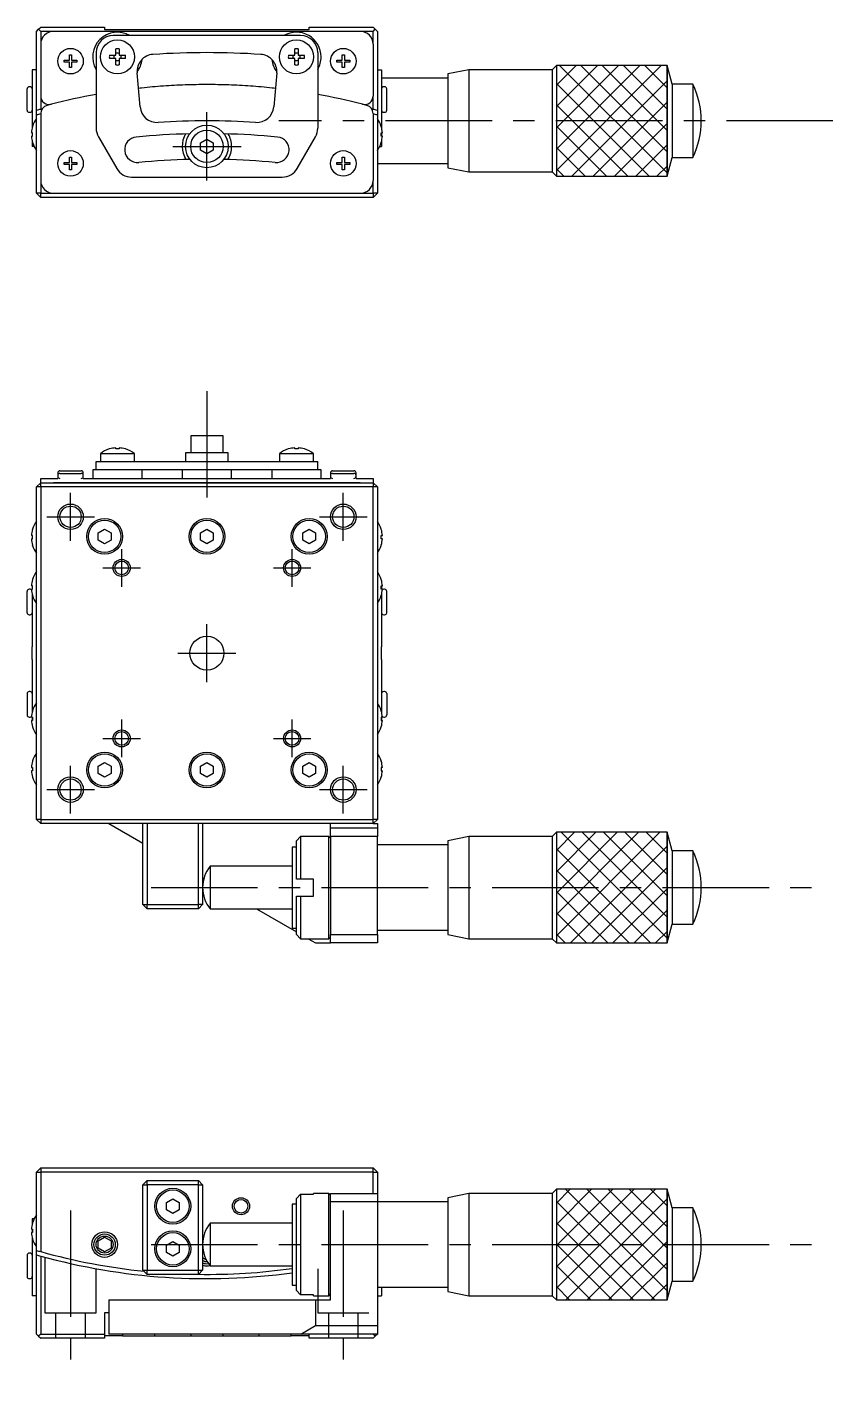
# Model space of a CAD drawing. Extents: x 28 to 395, y -23 to 175.
# Drawn here: x 149.1 to 243.7, y 15.8 to 174.6 of the extents above; entities that cross this region are included whole.
import ezdxf

# ---------------------------------------------------------------- set-up
doc = ezdxf.new("R2010")
doc.units = 0
doc.header["$LTSCALE"] = 10
doc.linetypes.add('CENTER', pattern=[2, 1.25, -0.25, 0.25, -0.25])
doc.linetypes.add('DASHED', pattern=[3.5, 2, -1.5])
doc.layers.get('0').update_dxf_attribs({"linetype": 'CONTINUOUS'})
doc.layers.add('CENTER', color=1, linetype='CENTER')

msp = doc.modelspace()

# ---------------------------------------------------------------- linework, layer by layer
at = {"color": 7, "linetype": 'CONTINUOUS'}
for p, q in [((150.227241, 174.106626), (150.477241, 174.356626)), ((150.227241, 164.813463), (150.227241, 174.106626)), ((150.477241, 174.356626), (150.727241, 174.606626)), ((150.477241, 174.356626), (150.727241, 174.106626)), ((150.727241, 174.606626), (158.227241, 174.606626)), ((150.727241, 174.106626), (150.727241, 172.606626)), ((152.227241, 174.106626), (150.727241, 174.106626)), ((188.227241, 174.106626), (152.227241, 174.106626)), ((158.227241, 174.606626), (158.227241, 174.306626)), ((158.227241, 174.306626), (182.227241, 174.306626)), ((181.227241, 173.606626), (159.227241, 173.606626)), ((182.227241, 174.306626), (182.227241, 174.606626)), ((182.227241, 174.606626), (189.727241, 174.606626)), ((189.727241, 174.106626), (188.227241, 174.106626)), ((189.727241, 174.606626), (189.977241, 174.356626)), ((189.727241, 174.106626), (189.977241, 174.356626)), ((189.727241, 172.606626), (189.727241, 174.106626)), ((189.977241, 174.356626), (190.227241, 174.106626)), ((190.227241, 174.106626), (190.227241, 164.813463)), ((150.727241, 172.606626), (150.727241, 166.514988)), ((157.227241, 171.606626), (157.227241, 162.736626)), ((159.527241, 171.306626), (159.527241, 172.035335)), ((159.927241, 172.035335), (159.927241, 171.306626)), ((180.527241, 171.306626), (180.527241, 172.035335)), ((180.927241, 172.035335), (180.927241, 171.306626)), ((183.227241, 171.606626), (183.227241, 162.736626)), ((189.727241, 172.606626), (189.727241, 166.514988)), ((153.477241, 170.731626), (154.102241, 170.731626)), ((153.477241, 170.481626), (153.477241, 170.731626)), ((154.102241, 170.481626), (153.477241, 170.481626)), ((154.102241, 171.356626), (154.352241, 171.356626)), ((154.102241, 170.731626), (154.102241, 171.356626)), ((154.102241, 169.856626), (154.102241, 170.481626)), ((154.352241, 171.356626), (154.352241, 170.731626)), ((154.352241, 170.731626), (154.977241, 170.731626)), ((154.352241, 170.481626), (154.352241, 169.856626)), ((154.977241, 170.481626), (154.352241, 170.481626)), ((154.977241, 170.731626), (154.977241, 170.481626)), ((158.798532, 171.306626), (159.527241, 171.306626)), ((159.527241, 170.906626), (158.798532, 170.906626)), ((159.527241, 170.177917), (159.527241, 170.906626)), ((159.927241, 171.306626), (160.65595, 171.306626)), ((159.927241, 170.906626), (159.927241, 170.177917)), ((160.65595, 170.906626), (159.927241, 170.906626)), ((179.798532, 171.306626), (180.527241, 171.306626)), ((180.527241, 170.906626), (179.798532, 170.906626)), ((180.527241, 170.177917), (180.527241, 170.906626)), ((180.927241, 171.306626), (181.65595, 171.306626)), ((180.927241, 170.906626), (180.927241, 170.177917)), ((181.65595, 170.906626), (180.927241, 170.906626)), ((185.477241, 170.731626), (186.102241, 170.731626)), ((185.477241, 170.481626), (185.477241, 170.731626)), ((186.102241, 170.481626), (185.477241, 170.481626)), ((186.102241, 171.356626), (186.352241, 171.356626)), ((186.102241, 170.731626), (186.102241, 171.356626)), ((186.102241, 169.856626), (186.102241, 170.481626)), ((186.352241, 171.356626), (186.352241, 170.731626)), ((186.352241, 170.731626), (186.977241, 170.731626)), ((186.352241, 170.481626), (186.352241, 169.856626)), ((186.977241, 170.481626), (186.352241, 170.481626)), ((186.977241, 170.731626), (186.977241, 170.481626)), ((211.227247, 170.106625), (210.727245, 169.606622)), ((211.227247, 170.106625), (211.227247, 157.106627)), ((224.227248, 170.106625), (211.227247, 170.106625)), ((224.227248, 170.106625), (211.227247, 170.106625)), ((211.227247, 170.106625), (211.227247, 157.106627)), ((224.227248, 170.106625), (224.227248, 157.106627)), ((224.816736, 167.906626), (224.227248, 170.106625)), ((224.227248, 157.106627), (224.227248, 170.106625)), ((150.227241, 169.606626), (149.727241, 169.606626)), ((149.727241, 169.606626), (149.727241, 167.849267)), ((154.352241, 169.856626), (154.102241, 169.856626)), ((162.385161, 165.242009), (162.036456, 169.22773)), ((178.418026, 169.22773), (178.069321, 165.242009)), ((186.352241, 169.856626), (186.102241, 169.856626)), ((190.227241, 169.606626), (190.727241, 169.606626)), ((190.727241, 169.606626), (190.727241, 167.849267)), ((198.477241, 168.606626), (190.727241, 168.606626)), ((200.97724, 169.606622), (198.477241, 169.106623)), ((198.477241, 169.106623), (198.477241, 158.106629)), ((200.97724, 169.606622), (200.97724, 157.60663)), ((210.727245, 169.606622), (200.97724, 169.606622)), ((210.727245, 169.606622), (210.727245, 157.60663)), ((149.127241, 164.856626), (149.127241, 167.356626)), ((149.477241, 167.606626), (149.377241, 167.606626)), ((149.727241, 167.849267), (149.727241, 167.52084)), ((149.727241, 167.52084), (149.727241, 164.574537)), ((190.727241, 167.849267), (190.727241, 167.52084)), ((190.727241, 167.52084), (190.727241, 164.574537)), ((191.077241, 167.606626), (190.977241, 167.606626)), ((191.327241, 164.856626), (191.327241, 167.356626)), ((224.816736, 167.906626), (224.816736, 159.306626)), ((227.227247, 167.906626), (224.816736, 167.906626)), ((227.227247, 167.906626), (227.227247, 159.306626)), ((150.727241, 166.514988), (150.727241, 164.953979)), ((189.727241, 164.953979), (189.727241, 166.514988)), ((149.377241, 164.606626), (149.477241, 164.606626)), ((149.727241, 164.574537), (149.727241, 162.774741)), ((150.227241, 164.293425), (150.227241, 164.813463)), ((150.227241, 155.106626), (150.227241, 164.293425)), ((150.727241, 164.447964), (150.727241, 156.606626)), ((189.727241, 164.447964), (189.727241, 156.606626)), ((190.227241, 164.813463), (190.227241, 164.293425)), ((190.227241, 164.293425), (190.227241, 155.106626)), ((190.727241, 164.574537), (190.727241, 162.774741)), ((190.977241, 164.606626), (191.077241, 164.606626)), ((149.771509, 162.206626), (149.639765, 162.206626)), ((149.727241, 162.206626), (149.727241, 161.806626)), ((149.771509, 162.935335), (149.771509, 162.956626)), ((149.771509, 161.806626), (149.771509, 162.206626)), ((190.682973, 162.935335), (190.682973, 162.956626)), ((190.682973, 162.206626), (190.814716, 162.206626)), ((190.682973, 161.806626), (190.682973, 162.206626)), ((190.727241, 162.206626), (190.727241, 161.806626)), ((149.639765, 161.806626), (149.771509, 161.806626)), ((149.727241, 161.238512), (149.727241, 160.606626)), ((149.949742, 160.606626), (149.727241, 160.606626)), ((149.771509, 161.056626), (149.771509, 161.077917)), ((157.49519, 161.736626), (159.648707, 158.006626)), ((169.477241, 161.039639), (170.227241, 161.472652)), ((169.477241, 160.173613), (169.477241, 161.039639)), ((170.227241, 161.472652), (170.977241, 161.039639)), ((170.977241, 161.039639), (170.977241, 160.173613)), ((180.805775, 158.006626), (182.959292, 161.736626)), ((190.50474, 160.606626), (190.727241, 160.606626)), ((190.814716, 161.806626), (190.682973, 161.806626)), ((190.682973, 161.056626), (190.682973, 161.077917)), ((190.727241, 161.238512), (190.727241, 160.606626)), ((154.102241, 159.356626), (154.352241, 159.356626)), ((154.102241, 158.731626), (154.102241, 159.356626)), ((154.352241, 159.356626), (154.352241, 158.731626)), ((170.227241, 159.740601), (169.477241, 160.173613)), ((170.977241, 160.173613), (170.227241, 159.740601)), ((186.102241, 159.356626), (186.352241, 159.356626)), ((186.102241, 158.731626), (186.102241, 159.356626)), ((186.352241, 159.356626), (186.352241, 158.731626)), ((224.227248, 157.106627), (224.816736, 159.306626)), ((224.816736, 159.306626), (227.227247, 159.306626)), ((153.477241, 158.731626), (154.102241, 158.731626)), ((153.477241, 158.481626), (153.477241, 158.731626)), ((154.102241, 158.481626), (153.477241, 158.481626)), ((154.102241, 157.856626), (154.102241, 158.481626)), ((154.352241, 157.856626), (154.102241, 157.856626)), ((154.352241, 158.731626), (154.977241, 158.731626)), ((154.352241, 158.481626), (154.352241, 157.856626)), ((154.977241, 158.481626), (154.352241, 158.481626)), ((154.977241, 158.731626), (154.977241, 158.481626)), ((185.477241, 158.731626), (186.102241, 158.731626)), ((185.477241, 158.481626), (185.477241, 158.731626)), ((186.102241, 158.481626), (185.477241, 158.481626)), ((186.102241, 157.856626), (186.102241, 158.481626)), ((186.352241, 157.856626), (186.102241, 157.856626)), ((186.352241, 158.731626), (186.977241, 158.731626)), ((186.352241, 158.481626), (186.352241, 157.856626)), ((186.977241, 158.481626), (186.352241, 158.481626)), ((186.977241, 158.731626), (186.977241, 158.481626)), ((190.227241, 158.606626), (198.477241, 158.606626)), ((198.477241, 158.106629), (200.97724, 157.60663)), ((200.97724, 157.60663), (210.727245, 157.60663)), ((210.727245, 157.60663), (211.227247, 157.106627)), ((150.727241, 156.606626), (150.727241, 155.106626)), ((161.380757, 157.006626), (179.073724, 157.006626)), ((189.727241, 155.106626), (189.727241, 156.606626)), ((211.227247, 157.106627), (224.227248, 157.106627)), ((211.227247, 157.106627), (224.227248, 157.106627)), ((150.727241, 155.106626), (150.227241, 155.106626)), ((150.727241, 154.606626), (150.227241, 155.106626)), ((150.727241, 155.106626), (152.227241, 155.106626)), ((150.727241, 154.606626), (150.727241, 155.106626)), ((189.727241, 154.606626), (150.727241, 154.606626)), ((152.227241, 155.106626), (188.227241, 155.106626)), ((188.227241, 155.106626), (189.727241, 155.106626)), ((189.727241, 155.106626), (189.727241, 154.606626)), ((190.227241, 155.106626), (189.727241, 154.606626)), ((190.227241, 155.106626), (189.727241, 155.106626)), ((172.127241, 126.649866), (168.327241, 126.649866)), ((168.327241, 126.649866), (168.327241, 124.649866)), ((172.127241, 124.649866), (172.127241, 126.649866)), ((161.727241, 124.547865), (157.727241, 124.547865)), ((157.727241, 124.547865), (157.727241, 123.649866)), ((158.798532, 125.105598), (158.777241, 125.105598)), ((159.527241, 125.105598), (159.527241, 125.237341)), ((159.927241, 125.105598), (159.527241, 125.105598)), ((159.927241, 125.237341), (159.927241, 125.105598)), ((160.677241, 125.105598), (160.65595, 125.105598)), ((161.727241, 123.649866), (161.727241, 124.547865)), ((172.727241, 124.649866), (167.727241, 124.649866)), ((167.727241, 124.649866), (167.727241, 123.649866)), ((172.727241, 123.649866), (172.727241, 124.649866)), ((182.727241, 124.547865), (178.727241, 124.547865)), ((178.727241, 124.547865), (178.727241, 123.649866)), ((179.798532, 125.105598), (179.777241, 125.105598)), ((180.527241, 125.105598), (180.527241, 125.237341)), ((180.927241, 125.105598), (180.527241, 125.105598)), ((180.927241, 125.237341), (180.927241, 125.105598)), ((181.677241, 125.105598), (181.65595, 125.105598)), ((182.727241, 123.649866), (182.727241, 124.547865)), ((152.977241, 122.549866), (154.227241, 122.549866)), ((154.227241, 122.549866), (155.477241, 122.549866)), ((157.227241, 122.649866), (156.827241, 122.649866)), ((156.827241, 122.649866), (156.827241, 121.649866)), ((157.227241, 122.649866), (157.227241, 123.649866)), ((157.227241, 123.649866), (157.49519, 123.649866)), ((157.49519, 122.649866), (157.227241, 122.649866)), ((157.49519, 123.649866), (159.648707, 123.649866)), ((159.648707, 122.649866), (157.49519, 122.649866)), ((159.648707, 123.649866), (161.380757, 123.649866)), ((161.380757, 122.649866), (159.648707, 122.649866)), ((161.380757, 123.649866), (179.073724, 123.649866)), ((179.073724, 122.649866), (161.380757, 122.649866)), ((162.627241, 121.649866), (162.627241, 122.649866)), ((167.327241, 122.649866), (167.327241, 121.649866)), ((173.127241, 121.649866), (173.127241, 122.649866)), ((177.827241, 122.649866), (177.827241, 121.649866)), ((179.073724, 123.649866), (180.805775, 123.649866)), ((180.805775, 122.649866), (179.073724, 122.649866)), ((180.805775, 123.649866), (182.959292, 123.649866)), ((182.959292, 122.649866), (180.805775, 122.649866)), ((182.959292, 123.649866), (183.227241, 123.649866)), ((183.227241, 122.649866), (182.959292, 122.649866)), ((183.227241, 122.649866), (183.227241, 123.649866)), ((183.627241, 122.649866), (183.227241, 122.649866)), ((183.627241, 121.649866), (183.627241, 122.649866)), ((184.977241, 122.549866), (186.227241, 122.549866)), ((186.227241, 122.549866), (187.477241, 122.549866)), ((150.727241, 121.149866), (150.227241, 120.649866)), ((150.727241, 121.149866), (150.727241, 121.649866)), ((150.727241, 121.649866), (152.227241, 121.649866)), ((150.727241, 120.649866), (150.727241, 121.149866)), ((150.727241, 121.149866), (152.227241, 121.149866)), ((152.227241, 121.649866), (152.727241, 121.649866)), ((188.227241, 121.149866), (152.227241, 121.149866)), ((152.227241, 121.149866), (188.227241, 121.149866)), ((152.727241, 122.299866), (152.727241, 122.199866)), ((152.727241, 121.999866), (152.727241, 121.899866)), ((152.727241, 121.799866), (152.727241, 121.649866)), ((152.977241, 122.249866), (154.227241, 122.249866)), ((154.227241, 122.249866), (155.477241, 122.249866)), ((155.727241, 121.799866), (155.70637, 121.799866)), ((155.727241, 121.799866), (155.70637, 121.799866)), ((155.727241, 122.199866), (155.727241, 122.299866)), ((155.727241, 121.899866), (155.727241, 121.999866)), ((155.727241, 121.649866), (155.727241, 121.799866)), ((155.727241, 121.649866), (184.727241, 121.649866)), ((184.727241, 122.299866), (184.727241, 122.199866)), ((184.727241, 121.999866), (184.727241, 121.899866)), ((184.727241, 121.799866), (184.727241, 121.649866)), ((184.977241, 122.249866), (186.227241, 122.249866)), ((186.227241, 122.249866), (187.477241, 122.249866)), ((187.727241, 121.799866), (187.70637, 121.799866)), ((187.727241, 121.799866), (187.70637, 121.799866)), ((187.727241, 122.199866), (187.727241, 122.299866)), ((187.727241, 121.899866), (187.727241, 121.999866)), ((187.727241, 121.649866), (187.727241, 121.799866)), ((187.727241, 121.649866), (188.227241, 121.649866)), ((188.227241, 121.649866), (189.727241, 121.649866)), ((188.227241, 121.149866), (189.727241, 121.149866)), ((189.727241, 121.649866), (189.727241, 121.149866)), ((189.727241, 121.149866), (189.727241, 120.649866)), ((190.227241, 120.649866), (189.727241, 121.149866)), ((150.727241, 120.649866), (150.227241, 120.649866)), ((150.227241, 81.649866), (150.227241, 120.649866)), ((189.727241, 120.649866), (150.727241, 120.649866)), ((150.727241, 120.649866), (150.727241, 81.649866)), ((189.727241, 81.649866), (189.727241, 120.649866)), ((190.227241, 120.649866), (189.727241, 120.649866)), ((190.227241, 120.649866), (190.227241, 81.649866)), ((149.771509, 114.949866), (149.639765, 114.949866)), ((149.639765, 114.549866), (149.771509, 114.549866)), ((149.771509, 115.678574), (149.771509, 115.699866)), ((149.771509, 114.549866), (149.771509, 114.949866)), ((157.477241, 115.282878), (158.227241, 115.715891)), ((157.477241, 114.416853), (157.477241, 115.282878)), ((158.227241, 113.98384), (157.477241, 114.416853)), ((158.227241, 115.715891), (158.977241, 115.282878)), ((158.977241, 114.416853), (158.227241, 113.98384)), ((158.977241, 115.282878), (158.977241, 114.416853)), ((169.477241, 115.282878), (170.227241, 115.715891)), ((169.477241, 114.416853), (169.477241, 115.282878)), ((170.227241, 113.98384), (169.477241, 114.416853)), ((170.227241, 115.715891), (170.977241, 115.282878)), ((170.977241, 114.416853), (170.227241, 113.98384)), ((170.977241, 115.282878), (170.977241, 114.416853)), ((181.477241, 115.282878), (182.227241, 115.715891)), ((181.477241, 114.416853), (181.477241, 115.282878)), ((182.227241, 113.98384), (181.477241, 114.416853)), ((182.227241, 115.715891), (182.977241, 115.282878)), ((182.977241, 114.416853), (182.227241, 113.98384)), ((182.977241, 115.282878), (182.977241, 114.416853)), ((190.682973, 115.678574), (190.682973, 115.699866)), ((190.682973, 114.949866), (190.814716, 114.949866)), ((190.682973, 114.549866), (190.682973, 114.949866)), ((190.814716, 114.549866), (190.682973, 114.549866)), ((149.771509, 113.799866), (149.771509, 113.821157)), ((190.682973, 113.799866), (190.682973, 113.821157)), ((149.771509, 109.778574), (149.771509, 109.799866)), ((190.682973, 109.778574), (190.682973, 109.799866)), ((149.127241, 107.149866), (149.127241, 108.399866)), ((149.477241, 108.649866), (149.377241, 108.649866)), ((149.771509, 109.049866), (149.639765, 109.049866)), ((149.639765, 108.649866), (149.771509, 108.649866)), ((149.727241, 109.049866), (149.727241, 108.649866)), ((149.727241, 108.081751), (149.727241, 105.100755)), ((149.771509, 108.649866), (149.771509, 109.049866)), ((190.682973, 109.049866), (190.814716, 109.049866)), ((190.682973, 108.649866), (190.682973, 109.049866)), ((190.814716, 108.649866), (190.682973, 108.649866)), ((190.727241, 109.049866), (190.727241, 108.649866)), ((190.727241, 108.081751), (190.727241, 105.100755)), ((191.077241, 108.649866), (190.977241, 108.649866)), ((191.327241, 107.149866), (191.327241, 108.399866)), ((149.127241, 105.899866), (149.127241, 107.149866)), ((149.771509, 107.899866), (149.771509, 107.921157)), ((190.682973, 107.899866), (190.682973, 107.921157)), ((191.327241, 105.899866), (191.327241, 107.149866)), ((149.377241, 105.649866), (149.477241, 105.649866)), ((149.727241, 105.100755), (149.727241, 101.886817)), ((190.727241, 105.100755), (190.727241, 101.886817)), ((190.977241, 105.649866), (191.077241, 105.649866)), ((149.727241, 100.412914), (149.727241, 101.886817)), ((190.727241, 100.412914), (190.727241, 101.886817)), ((149.727241, 100.412914), (149.727241, 97.198976)), ((190.727241, 100.412914), (190.727241, 97.198976)), ((149.727241, 97.198976), (149.727241, 94.21798)), ((190.727241, 97.198976), (190.727241, 94.21798)), ((149.127241, 96.399866), (149.127241, 95.149866)), ((149.477241, 96.649866), (149.377241, 96.649866)), ((191.077241, 96.649866), (190.977241, 96.649866)), ((191.327241, 96.399866), (191.327241, 95.149866)), ((149.127241, 95.149866), (149.127241, 93.899866)), ((149.771509, 94.399866), (149.771509, 94.378574)), ((190.682973, 94.399866), (190.682973, 94.378574)), ((191.327241, 95.149866), (191.327241, 93.899866)), ((149.377241, 93.649866), (149.477241, 93.649866)), ((149.639765, 93.649866), (149.771509, 93.649866)), ((149.771509, 93.249866), (149.639765, 93.249866)), ((149.727241, 93.649866), (149.727241, 93.249866)), ((149.771509, 93.649866), (149.771509, 93.249866)), ((149.771509, 92.521157), (149.771509, 92.499866)), ((190.814716, 93.649866), (190.682973, 93.649866)), ((190.682973, 93.649866), (190.682973, 93.249866)), ((190.682973, 93.249866), (190.814716, 93.249866)), ((190.682973, 92.521157), (190.682973, 92.499866)), ((190.727241, 93.649866), (190.727241, 93.249866)), ((190.977241, 93.649866), (191.077241, 93.649866)), ((149.639765, 87.749866), (149.771509, 87.749866)), ((149.771509, 88.499866), (149.771509, 88.478574)), ((149.771509, 87.749866), (149.771509, 87.349866)), ((157.477241, 87.882878), (158.227241, 88.315891)), ((157.477241, 87.016853), (157.477241, 87.882878)), ((158.227241, 88.315891), (158.977241, 87.882878)), ((158.977241, 87.882878), (158.977241, 87.016853)), ((169.477241, 87.882878), (170.227241, 88.315891)), ((169.477241, 87.016853), (169.477241, 87.882878)), ((170.227241, 88.315891), (170.977241, 87.882878)), ((170.977241, 87.882878), (170.977241, 87.016853)), ((181.477241, 87.882878), (182.227241, 88.315891)), ((181.477241, 87.016853), (181.477241, 87.882878)), ((182.227241, 88.315891), (182.977241, 87.882878)), ((182.977241, 87.882878), (182.977241, 87.016853)), ((190.682973, 88.499866), (190.682973, 88.478574)), ((190.814716, 87.749866), (190.682973, 87.749866)), ((190.682973, 87.749866), (190.682973, 87.349866)), ((149.771509, 87.349866), (149.639765, 87.349866)), ((149.771509, 86.621157), (149.771509, 86.599866)), ((158.227241, 86.58384), (157.477241, 87.016853)), ((158.977241, 87.016853), (158.227241, 86.58384)), ((170.227241, 86.58384), (169.477241, 87.016853)), ((170.977241, 87.016853), (170.227241, 86.58384)), ((182.227241, 86.58384), (181.477241, 87.016853)), ((182.977241, 87.016853), (182.227241, 86.58384)), ((190.682973, 87.349866), (190.814716, 87.349866)), ((190.682973, 86.621157), (190.682973, 86.599866)), ((150.727241, 81.649866), (150.227241, 81.649866)), ((150.227241, 81.649866), (150.727241, 81.149866)), ((150.727241, 81.649866), (150.727241, 81.149866)), ((150.727241, 81.649866), (189.727241, 81.649866)), ((189.727241, 81.149866), (150.727241, 81.149866)), ((158.727241, 81.149866), (162.727241, 78.840465)), ((162.727241, 71.649866), (162.727241, 81.149866)), ((163.227241, 81.149866), (163.227241, 71.649866)), ((169.227241, 71.649866), (169.227241, 81.149866)), ((169.727241, 81.149866), (169.727241, 71.649866)), ((184.727241, 80.649866), (184.727241, 81.149866)), ((190.227241, 81.649866), (189.727241, 81.649866)), ((189.727241, 81.149866), (189.727241, 81.649866)), ((189.727241, 81.149866), (190.227241, 81.649866)), ((189.727241, 81.149866), (190.227241, 81.149866)), ((190.227241, 81.149866), (190.227241, 80.649866)), ((181.227241, 79.649866), (180.727241, 79.149866)), ((181.227241, 79.649866), (181.227241, 74.649866)), ((184.527241, 79.649866), (181.227241, 79.649866)), ((184.527241, 67.649866), (184.527241, 79.649866)), ((184.727241, 79.449866), (184.527241, 79.649866)), ((184.727241, 79.649866), (184.727241, 80.649866)), ((184.727241, 80.649866), (190.227241, 80.649866)), ((190.227241, 79.649866), (184.727241, 79.649866)), ((184.727241, 79.649866), (184.727241, 68.149866)), ((190.227241, 80.649866), (190.227241, 79.649866)), ((190.227241, 68.149866), (190.227241, 79.649866)), ((200.97724, 79.649862), (198.477241, 79.149863)), ((200.97724, 79.649862), (200.97724, 67.64987)), ((210.727245, 79.649862), (200.97724, 79.649862)), ((211.227247, 80.149865), (210.727245, 79.649862)), ((210.727245, 79.649862), (210.727245, 67.64987)), ((211.227247, 80.149865), (211.227247, 67.149867)), ((224.227248, 80.149865), (211.227247, 80.149865)), ((224.227248, 80.149865), (211.227247, 80.149865)), ((211.227247, 80.149865), (211.227247, 67.149867)), ((224.227248, 80.149865), (224.227248, 67.149867)), ((224.816736, 77.949866), (224.227248, 80.149865)), ((224.227248, 67.149867), (224.227248, 80.149865)), ((180.227241, 78.399866), (180.227241, 68.899866)), ((180.727222, 78.399866), (180.227241, 78.399866)), ((180.727241, 74.649866), (180.727241, 79.149866)), ((198.477241, 78.649866), (190.227241, 78.649866)), ((198.477241, 79.149863), (198.477241, 68.149869)), ((224.816736, 77.949866), (224.816736, 69.349866)), ((227.227247, 77.949866), (224.816736, 77.949866)), ((227.227247, 77.949866), (227.227247, 69.349866)), ((169.727241, 74.799013), (169.87182, 74.71554)), ((170.60475, 76.149862), (170.60475, 71.14987)), ((180.227241, 76.149862), (170.60475, 76.149862)), ((181.227241, 74.649866), (180.727241, 74.649866)), ((182.727241, 74.649866), (181.227241, 74.649866)), ((182.727241, 72.649866), (182.727241, 74.649866)), ((162.727241, 71.649866), (163.227241, 71.649866)), ((162.727241, 71.649866), (163.227241, 71.149866)), ((163.227241, 71.649866), (169.227241, 71.649866)), ((163.227241, 71.149866), (163.227241, 71.649866)), ((169.227241, 71.149866), (169.227241, 71.649866)), ((169.727241, 71.649866), (169.227241, 71.649866)), ((169.227241, 71.149866), (169.727241, 71.649866)), ((180.727241, 68.149866), (180.727241, 72.649866)), ((180.727241, 72.649866), (181.227241, 72.649866)), ((181.227241, 72.649866), (181.227241, 67.649866)), ((181.227241, 72.649866), (182.727241, 72.649866)), ((169.227241, 71.149866), (163.227241, 71.149866)), ((170.60475, 71.14987), (180.227241, 71.14987)), ((176.047742, 71.14987), (180.727241, 68.44816)), ((180.227241, 68.899866), (180.727222, 68.899866)), ((190.227241, 68.649866), (198.477241, 68.649866)), ((224.227248, 67.149867), (224.816736, 69.349866)), ((224.816736, 69.349866), (227.227247, 69.349866)), ((180.727241, 68.149866), (181.227241, 67.649866)), ((181.227241, 67.649866), (184.527241, 67.649866)), ((182.109927, 67.649866), (182.975952, 67.149866)), ((182.975952, 67.149866), (184.727241, 67.149866)), ((184.527241, 67.649866), (184.727241, 67.849866)), ((184.727241, 68.149866), (190.227241, 68.149866)), ((184.727241, 67.149866), (184.727241, 68.149866)), ((190.227241, 67.149866), (184.727241, 67.149866)), ((190.227241, 68.149866), (190.227241, 67.149866)), ((198.477241, 68.149869), (200.97724, 67.64987)), ((200.97724, 67.64987), (210.727245, 67.64987)), ((210.727245, 67.64987), (211.227247, 67.149867)), ((211.227247, 67.149867), (224.227248, 67.149867)), ((211.227247, 67.149867), (224.227248, 67.149867)), ((150.727241, 40.767718), (150.227241, 40.267718)), ((150.227241, 40.267718), (150.727241, 40.267718)), ((150.227241, 31.080919), (150.227241, 40.267718)), ((150.727241, 40.767718), (150.727241, 40.267718)), ((150.727241, 40.767718), (189.727241, 40.767718)), ((150.727241, 40.267718), (150.727241, 30.939357)), ((189.727241, 40.267718), (150.727241, 40.267718)), ((189.727241, 40.267718), (189.727241, 40.767718)), ((190.227241, 40.267718), (189.727241, 40.767718)), ((189.727241, 40.267718), (190.227241, 40.267718)), ((189.727241, 37.767718), (189.727241, 40.267718)), ((190.227241, 40.267718), (190.227241, 37.767718)), ((162.727241, 38.767718), (163.227241, 39.267718)), ((162.727241, 38.767718), (163.227241, 38.767718)), ((162.727241, 28.767718), (162.727241, 38.767718)), ((163.227241, 38.767718), (163.227241, 39.267718)), ((163.227241, 39.267718), (169.227241, 39.267718)), ((169.227241, 38.767718), (163.227241, 38.767718)), ((163.227241, 38.767718), (163.227241, 28.767718)), ((169.227241, 38.767718), (169.227241, 39.267718)), ((169.727241, 38.767718), (169.227241, 39.267718)), ((169.227241, 38.767718), (169.727241, 38.767718)), ((169.227241, 28.767718), (169.227241, 38.767718)), ((169.727241, 38.767718), (169.727241, 28.767718)), ((211.227247, 38.267717), (210.727245, 37.767714)), ((211.227247, 38.267717), (211.227247, 25.267719)), ((224.227248, 38.267717), (211.227247, 38.267717)), ((224.227248, 38.267717), (211.227247, 38.267717)), ((211.227247, 38.267717), (211.227247, 25.267719)), ((224.227248, 38.267717), (224.227248, 25.267719)), ((224.816736, 36.067718), (224.227248, 38.267717)), ((224.227248, 25.267719), (224.227248, 38.267717)), ((165.477241, 36.700731), (166.227241, 37.133744)), ((165.477241, 35.834706), (165.477241, 36.700731)), ((166.227241, 37.133744), (166.977241, 36.700731)), ((166.977241, 36.700731), (166.977241, 35.834706)), ((180.727241, 37.176045), (181.227241, 37.683798)), ((180.727241, 26.359391), (180.727241, 37.176045)), ((181.227241, 37.683798), (181.227241, 25.851639)), ((181.227241, 37.683798), (182.727241, 37.683798)), ((182.727241, 37.683798), (182.727241, 37.767718)), ((184.527241, 37.767718), (182.727241, 37.767718)), ((184.527241, 25.767718), (184.527241, 37.767718)), ((184.727241, 37.567718), (184.527241, 37.767718)), ((184.727241, 37.767718), (190.227241, 37.767718)), ((184.727241, 36.767718), (184.727241, 37.767718)), ((184.727241, 25.267718), (184.727241, 36.767718)), ((190.227241, 36.767718), (184.727241, 36.767718)), ((190.227241, 37.767718), (190.227241, 36.767718)), ((190.227241, 36.767718), (190.227241, 22.267718)), ((198.477241, 36.767718), (190.227241, 36.767718)), ((200.97724, 37.767714), (198.477241, 37.267715)), ((198.477241, 37.267715), (198.477241, 26.267721)), ((200.97724, 37.767714), (200.97724, 25.767722)), ((210.727245, 37.767714), (200.97724, 37.767714)), ((210.727245, 37.767714), (210.727245, 25.767722)), ((166.227241, 35.401693), (165.477241, 35.834706)), ((166.977241, 35.834706), (166.227241, 35.401693)), ((180.227241, 36.517718), (180.227241, 27.017718)), ((180.727241, 36.517718), (180.227241, 36.517718)), ((224.816736, 36.067718), (224.816736, 27.467718)), ((227.227247, 36.067718), (224.816736, 36.067718)), ((227.227247, 36.067718), (227.227247, 27.467718)), ((149.639765, 33.567718), (149.771509, 33.567718)), ((149.949742, 34.767718), (149.727241, 34.767718)), ((149.727241, 34.767718), (149.727241, 34.135833)), ((149.727241, 33.567718), (149.727241, 33.167718)), ((149.771509, 34.317718), (149.771509, 34.296427)), ((149.771509, 33.567718), (149.771509, 33.167718)), ((170.60475, 34.267714), (170.60475, 29.267722)), ((180.227241, 34.267714), (170.60475, 34.267714)), ((149.771509, 33.167718), (149.639765, 33.167718)), ((149.727241, 32.599604), (149.727241, 30.799807)), ((149.771509, 32.43901), (149.771509, 32.417718)), ((157.477241, 32.200731), (158.227241, 32.633744)), ((157.477241, 31.334706), (157.477241, 32.200731)), ((158.227241, 32.633744), (158.977241, 32.200731)), ((158.977241, 32.200731), (158.977241, 31.334706)), ((165.477241, 31.700731), (166.227241, 32.133744)), ((166.227241, 32.133744), (166.977241, 31.700731)), ((149.127241, 30.517718), (149.127241, 28.017718)), ((149.477241, 30.767718), (149.377241, 30.767718)), ((149.727241, 30.799807), (149.727241, 27.853505)), ((150.227241, 30.560881), (150.227241, 31.080919)), ((150.227241, 21.267718), (150.227241, 30.560881)), ((150.727241, 30.420366), (150.727241, 21.267718)), ((158.227241, 30.901693), (157.477241, 31.334706)), ((158.977241, 31.334706), (158.227241, 30.901693)), ((165.477241, 30.834706), (165.477241, 31.700731)), ((166.227241, 30.401693), (165.477241, 30.834706)), ((166.977241, 30.834706), (166.227241, 30.401693)), ((166.977241, 31.700731), (166.977241, 30.834706)), ((169.727241, 31.345069), (169.748364, 31.357264)), ((170.172769, 29.933142), (169.727241, 30.190368)), ((162.727241, 28.767718), (163.227241, 28.767718)), ((162.727241, 28.767718), (163.227241, 28.267718)), ((163.227241, 28.767718), (169.227241, 28.767718)), ((163.227241, 28.267718), (163.227241, 28.767718)), ((169.227241, 28.767718), (169.727241, 28.767718)), ((169.227241, 28.267718), (169.727241, 28.767718)), ((169.227241, 28.267718), (169.227241, 28.767718)), ((170.60475, 29.267722), (180.227241, 29.267722)), ((149.377241, 27.767718), (149.477241, 27.767718)), ((149.727241, 27.853505), (149.727241, 27.525078)), ((149.727241, 27.525078), (149.727241, 25.767718)), ((169.227241, 28.267718), (163.227241, 28.267718)), ((180.227241, 27.017718), (180.727241, 27.017718)), ((224.227248, 25.267719), (224.816736, 27.467718)), ((224.816736, 27.467718), (227.227247, 27.467718)), ((150.227241, 25.767718), (149.727241, 25.767718)), ((181.227241, 25.851639), (180.727241, 26.359391)), ((182.727241, 25.851639), (181.227241, 25.851639)), ((182.727241, 25.767718), (182.727241, 25.851639)), ((182.727241, 25.767718), (184.527241, 25.767718)), ((184.527241, 25.767718), (184.727241, 25.967718)), ((190.227241, 26.767718), (198.477241, 26.767718)), ((190.227241, 25.767718), (190.727241, 25.767718)), ((190.727241, 26.767718), (190.727241, 25.767718)), ((198.477241, 26.267721), (200.97724, 25.767722)), ((200.97724, 25.767722), (210.727245, 25.767722)), ((210.727245, 25.767722), (211.227247, 25.267719)), ((158.727241, 25.267718), (158.727241, 23.767718)), ((158.727241, 25.267718), (182.975952, 25.267718)), ((182.975952, 25.267718), (182.975952, 22.267718)), ((182.975952, 25.267718), (184.727241, 25.267718)), ((211.227247, 25.267719), (224.227248, 25.267719)), ((211.227247, 25.267719), (224.227248, 25.267719)), ((158.227241, 23.767718), (158.227241, 21.267718)), ((158.727241, 23.767718), (158.227241, 23.767718)), ((158.727241, 23.767718), (158.727241, 21.267718)), ((181.243901, 21.267718), (182.975952, 22.267718)), ((182.975952, 22.267718), (190.227241, 22.267718)), ((190.227241, 22.267718), (190.227241, 21.267718)), ((150.477241, 21.017718), (150.227241, 21.267718)), ((150.727241, 21.267718), (150.477241, 21.017718)), ((150.477241, 21.017718), (150.727241, 20.767718)), ((150.727241, 21.267718), (158.227241, 21.267718)), ((158.227241, 20.767718), (150.727241, 20.767718)), ((158.227241, 21.267718), (158.227241, 20.767718)), ((160.327241, 21.067718), (158.227241, 21.067718)), ((181.243901, 21.267718), (158.727241, 21.267718)), ((160.327241, 21.267718), (160.327241, 21.067718)), ((160.327241, 21.067718), (164.127241, 21.067718)), ((164.127241, 21.067718), (164.127241, 21.267718)), ((164.127241, 21.067718), (168.327241, 21.067718)), ((168.327241, 21.267718), (168.327241, 21.067718)), ((168.327241, 21.067718), (172.127241, 21.067718)), ((172.127241, 21.067718), (172.127241, 21.267718)), ((172.127241, 21.067718), (176.327241, 21.067718)), ((176.327241, 21.267718), (176.327241, 21.067718)), ((176.327241, 21.067718), (180.127241, 21.067718)), ((180.127241, 21.067718), (180.127241, 21.267718)), ((182.227241, 21.067718), (180.127241, 21.067718)), ((190.227241, 21.267718), (181.243901, 21.267718)), ((182.227241, 20.767718), (182.227241, 21.267718)), ((189.727241, 20.767718), (182.227241, 20.767718)), ((189.977241, 21.017718), (189.727241, 21.267718)), ((189.727241, 20.767718), (189.977241, 21.017718)), ((190.227241, 21.267718), (189.977241, 21.017718))]:
    msp.add_line(p, q, dxfattribs=at)
at = {"color": 3, "linetype": 'CONTINUOUS'}
for p, q in [((211.227247, 167.797865), (213.536007, 170.106625)), ((211.227247, 165.297865), (216.036007, 170.106625)), ((211.227247, 162.797865), (218.536007, 170.106625)), ((211.227247, 160.297865), (221.036007, 170.106625)), ((211.227247, 157.797865), (223.536007, 170.106625)), ((211.609504, 170.106625), (224.227248, 157.488881)), ((214.109504, 170.106625), (224.227248, 159.988881)), ((216.609504, 170.106625), (224.227248, 162.488881)), ((219.109504, 170.106625), (224.227248, 164.988881)), ((221.609504, 170.106625), (224.227248, 167.488881)), ((224.109504, 170.106625), (224.227248, 169.988881)), ((211.227247, 167.988882), (222.109502, 157.106627)), ((213.036009, 157.106627), (224.227248, 168.297866)), ((211.227247, 165.488882), (219.609502, 157.106627)), ((215.536009, 157.106627), (224.227248, 165.797866)), ((211.227247, 162.988882), (217.109502, 157.106627)), ((218.036009, 157.106627), (224.227248, 163.297866)), ((211.227247, 160.488882), (214.609502, 157.106627)), ((220.536009, 157.106627), (224.227248, 160.797866)), ((211.227247, 157.988882), (212.109502, 157.106627)), ((223.036009, 157.106627), (224.227248, 158.297866)), ((211.227247, 78.004626), (213.372486, 80.149865)), ((211.227247, 75.504626), (215.872486, 80.149865)), ((211.227247, 73.004626), (218.372486, 80.149865)), ((211.227247, 70.504626), (220.872486, 80.149865)), ((211.227247, 68.004626), (223.372486, 80.149865)), ((211.773025, 80.149865), (224.227248, 67.695642)), ((214.273025, 80.149865), (224.227248, 70.195642)), ((216.773025, 80.149865), (224.227248, 72.695642)), ((219.273025, 80.149865), (224.227248, 75.195642)), ((221.773025, 80.149865), (224.227248, 77.695642)), ((211.227247, 78.195643), (222.273023, 67.149867)), ((212.872488, 67.149867), (224.227248, 78.504627)), ((211.227247, 75.695643), (219.773023, 67.149867)), ((215.372488, 67.149867), (224.227248, 76.004627)), ((211.227247, 73.195643), (217.273023, 67.149867)), ((217.872488, 67.149867), (224.227248, 73.504627)), ((211.227247, 70.695643), (214.773023, 67.149867)), ((220.372488, 67.149867), (224.227248, 71.004627)), ((222.872488, 67.149867), (224.227248, 68.504627)), ((211.227247, 68.195643), (212.273023, 67.149867)), ((211.227247, 36.636773), (212.858191, 38.267717)), ((211.227247, 34.136773), (215.358191, 38.267717)), ((211.227247, 31.636773), (217.858191, 38.267717)), ((211.227247, 29.136773), (220.358191, 38.267717)), ((211.227247, 26.636773), (222.858191, 38.267717)), ((212.28732, 38.267717), (224.227248, 26.327789)), ((214.78732, 38.267717), (224.227248, 28.827789)), ((217.28732, 38.267717), (224.227248, 31.327789)), ((219.78732, 38.267717), (224.227248, 33.827789)), ((222.28732, 38.267717), (224.227248, 36.327789)), ((211.227247, 36.82779), (222.787318, 25.267719)), ((212.358193, 25.267719), (224.227248, 37.136774)), ((211.227247, 34.32779), (220.287318, 25.267719)), ((214.858193, 25.267719), (224.227248, 34.636774)), ((211.227247, 31.82779), (217.787318, 25.267719)), ((217.358193, 25.267719), (224.227248, 32.136774)), ((211.227247, 29.32779), (215.287318, 25.267719)), ((219.858193, 25.267719), (224.227248, 29.636774)), ((179.227236, 28.324637), (179.227236, 28.324922)), ((222.358193, 25.267719), (224.227248, 27.136774)), ((211.227247, 26.82779), (212.787318, 25.267719))]:
    msp.add_line(p, q, dxfattribs=at)
at = {"color": 3, "linetype": 'DASHED'}
for p, q in [((151.227241, 30.283535), (151.227241, 23.767718)), ((157.227241, 23.767718), (157.227241, 28.934617)), ((183.227241, 28.934673), (183.227241, 23.767718)), ((151.227241, 23.767718), (157.227241, 23.767718)), ((152.477241, 23.767718), (152.477241, 20.767718)), ((155.977241, 20.767718), (155.977241, 23.767718)), ((183.227241, 23.767718), (189.227241, 23.767718)), ((183.617803, 23.767718), (184.677387, 23.767718)), ((184.477241, 23.767718), (184.477241, 20.767718)), ((187.977241, 20.767718), (187.977241, 23.767718))]:
    msp.add_line(p, q, dxfattribs=at)
at = {"color": 7, "linetype": 'CONTINUOUS'}
for centre, radius in [((154.227241, 170.606626), 1.5), ((159.727241, 171.106626), 2), ((180.727241, 171.106626), 2), ((186.227241, 170.606626), 1.5), ((170.227241, 160.606626), 2.5), ((170.227241, 160.606626), 1.9), ((154.227241, 158.606626), 1.5), ((186.227241, 158.606626), 1.5), ((154.227241, 117.149866), 1.25), ((186.227241, 117.149866), 1.25), ((158.227241, 114.849866), 2.1), ((158.227241, 114.849866), 1.9), ((170.227241, 114.849866), 2.1), ((170.227241, 114.849866), 1.9), ((182.227241, 114.849866), 2.1), ((182.227241, 114.849866), 1.9), ((160.227241, 111.149866), 0.8), ((180.227241, 111.149866), 0.8), ((170.227241, 101.149866), 2), ((160.227241, 91.149866), 0.8), ((180.227241, 91.149866), 0.8), ((158.227241, 87.449866), 2.1), ((158.227241, 87.449866), 1.9), ((170.227241, 87.449866), 2.1), ((170.227241, 87.449866), 1.9), ((182.227241, 87.449866), 2.1), ((182.227241, 87.449866), 1.9), ((154.227241, 85.149866), 1.25), ((186.227241, 85.149866), 1.25), ((166.227241, 36.267718), 2.1), ((166.227241, 36.267718), 1.9), ((174.227241, 36.267718), 0.8), ((166.227241, 31.267718), 2.1), ((158.227241, 31.767718), 1.25), ((158.227241, 31.767718), 1), ((166.227241, 31.267718), 1.9)]:
    msp.add_circle(centre, radius, dxfattribs=at)
at = {"color": 3, "linetype": 'CONTINUOUS'}
for centre, radius in [((154.227241, 117.149866), 1.5), ((186.227241, 117.149866), 1.5), ((160.227241, 111.149866), 1), ((180.227241, 111.149866), 1), ((160.227241, 91.149866), 1), ((180.227241, 91.149866), 1), ((154.227241, 85.149866), 1.5), ((186.227241, 85.149866), 1.5), ((174.227241, 36.267718), 1), ((158.227241, 31.767718), 1.5)]:
    msp.add_circle(centre, radius, dxfattribs=at)
at = {"color": 7, "linetype": 'CONTINUOUS'}
for centre, radius, start, end in [((152.227241, 172.606626), 1.5, 90, 180), ((159.727241, 171.106626), 2.9, 59.549686, 210.450314), ((159.227241, 171.606626), 2, 90, 180), ((180.727241, 171.106626), 2.9, 0, 120.450314), ((181.227241, 171.606626), 2, 0, 90), ((188.227241, 172.606626), 1.5, 0, 90), ((159.727241, 171.106626), 0.95, 77.846803, 102.153197), ((170.227241, 75.606626), 96, 86.219151, 93.780849), ((180.727241, 171.106626), 0.95, 77.846803, 102.153197), ((159.727241, 171.106626), 0.95, 167.846803, 192.153197), ((159.727241, 171.106626), 0.435085, 152.633517, 207.366483), ((159.727241, 171.106626), 0.435085, 62.633517, 117.366483), ((159.727241, 171.106626), 0.435085, 242.633517, 297.366483), ((159.727241, 171.106626), 0.95, 257.846803, 282.153197), ((159.727241, 171.106626), 0.435085, 332.633517, 27.366483), ((159.727241, 171.106626), 0.95, 347.846803, 12.153197), ((164.028845, 169.402041), 2, 93.780849, 185), ((159.727241, 171.106626), 2.9, 322.556407, 354.209989), ((176.425637, 169.402041), 2, 355, 86.219151), ((180.727241, 171.106626), 2.9, 185.790011, 217.443593), ((180.727241, 171.106626), 0.95, 167.846803, 192.153197), ((180.727241, 171.106626), 0.435085, 152.633517, 207.366483), ((180.727241, 171.106626), 0.435085, 62.633517, 117.366483), ((180.727241, 171.106626), 0.435085, 242.633517, 297.366483), ((180.727241, 171.106626), 0.95, 257.846803, 282.153197), ((180.727241, 171.106626), 0.435085, 332.633517, 27.366483), ((180.727241, 171.106626), 0.95, 347.846803, 12.153197), ((180.727241, 171.106626), 2.9, 329.549686, 0), ((149.377241, 167.356626), 0.25, 90, 180), ((149.477241, 167.356626), 0.25, 0, 90), ((170.227241, 94.606626), 73.25, 96, 96.295393), ((170.227241, 94.606626), 73.25, 96.000131, 96.295393), ((170.227241, 94.606626), 73.25, 94.99988, 96.000131), ((170.227241, 94.606626), 73.25, 95, 96), ((170.227241, 94.606626), 73.25, 94, 95), ((170.227241, 94.606626), 73.25, 93.999984, 94.99988), ((170.227241, 94.606626), 73.25, 93, 94), ((170.227241, 94.606626), 73.25, 93.000131, 93.999984), ((170.227241, 94.606626), 73.25, 91.999932, 93.000131), ((170.227241, 94.606626), 73.25, 92, 93), ((170.227241, 94.606626), 73.25, 91, 92), ((170.227241, 94.606626), 73.25, 91.000031, 91.999932), ((170.227241, 94.606626), 73.25, 90, 91.000031), ((170.227241, 94.606626), 73.25, 90, 91), ((170.227241, 94.606626), 73.25, 88.999898, 90), ((170.227241, 94.606626), 73.25, 89, 90), ((170.227241, 94.606626), 73.25, 88, 89), ((170.227241, 94.606626), 73.25, 88.000102, 88.999898), ((170.227241, 94.606626), 73.25, 87, 88.000102), ((170.227241, 94.606626), 73.25, 87, 88), ((170.227241, 94.606626), 73.25, 85.999898, 87), ((170.227241, 94.606626), 73.25, 86, 87), ((170.227241, 94.606626), 73.25, 85, 86), ((170.227241, 94.606626), 73.25, 85.000102, 85.999898), ((170.227241, 94.606626), 73.25, 84, 85.000102), ((170.227241, 94.606626), 73.25, 84, 85), ((170.227241, 94.606626), 73.25, 83.704607, 84), ((170.227241, 94.606626), 73.25, 83.704607, 84), ((190.977241, 167.356626), 0.25, 90, 180), ((191.077241, 167.356626), 0.25, 0, 90), ((218.482247, 163.606626), 9.745001, 333.816209, 26.183791), ((151.727241, 166.514988), 1, 180, 284.427707), ((151.727241, 164.447964), 1, 104.836129, 180), ((170.227241, 94.606626), 73.25, 104.427707, 104.836129), ((170.227241, 94.606626), 73.25, 100.222685, 104.427707), ((170.227241, 94.606626), 73.25, 100.222685, 104.427707), ((164.377551, 165.41632), 2, 185, 273.726656), ((176.076931, 165.41632), 2, 266.273344, 355), ((170.227241, 94.606626), 73.25, 75.572293, 79.777315), ((170.227241, 94.606626), 73.25, 75.572293, 79.777315), ((170.227241, 94.606626), 73.25, 75.163871, 75.572293), ((188.727241, 166.514988), 1, 255.572293, 0), ((188.727241, 164.447964), 1, 0, 75.163871), ((149.377241, 164.856626), 0.25, 180, 270), ((149.477241, 164.856626), 0.25, 270, 0), ((152.827241, 162.006626), 3.2, 144.340912, 162.729995), ((170.227241, 94.606626), 73, 105.493157, 105.900797), ((170.227241, 94.606626), 72.5, 105.602718, 106.013394), ((170.227241, 94.606626), 73, 105.357964, 105.493157), ((170.227241, 75.606626), 88, 86.273344, 93.726656), ((170.227241, 94.606626), 73, 74.506843, 74.642036), ((170.227241, 94.606626), 73, 74.099203, 74.506843), ((170.227241, 94.606626), 72.5, 73.986606, 74.397282), ((187.627241, 162.006626), 3.2, 17.270005, 35.659088), ((190.977241, 164.856626), 0.25, 180, 270), ((191.077241, 164.856626), 0.25, 270, 0), ((152.827241, 162.006626), 3.193744, 163.094742, 176.40965), ((159.227241, 162.736626), 2, 180, 210), ((170.227241, 75.606626), 86.5, 91.336426, 95.5), ((170.227241, 160.606626), 2.9, 149.685477, 211.98764), ((170.227241, 75.606626), 86.5, 84.5, 88.663574), ((170.227241, 160.606626), 2.9, 0, 30.314523), ((181.227241, 162.736626), 2, 330, 0), ((187.627241, 162.006626), 3.193744, 3.59035, 16.905258), ((152.827241, 162.006626), 3.193744, 183.59035, 196.905258), ((152.827241, 162.006626), 3.2, 197.270005, 216.423574), ((162.080352, 160.215303), 1.5, 95.5, 275.5), ((170.227241, 160.606626), 2.9, 328.01236, 0), ((178.37413, 160.215303), 1.5, 264.5, 84.5), ((187.627241, 162.006626), 3.2, 323.576426, 342.729995), ((187.627241, 162.006626), 3.193744, 343.094742, 356.40965), ((170.227241, 75.606626), 83.5, 91.360223, 95.5), ((170.227241, 75.606626), 83.5, 84.5, 88.639777), ((161.380757, 159.006626), 2, 210, 270), ((179.073724, 159.006626), 2, 270, 330), ((152.227241, 156.606626), 1.5, 180, 270), ((188.227241, 156.606626), 1.5, 270, 0), ((159.727241, 122.049866), 3.2, 107.270005, 128.682187), ((159.727241, 122.049866), 3.193744, 93.59035, 106.905258), ((159.727241, 122.049866), 3.193744, 73.094742, 86.40965), ((159.727241, 122.049866), 3.2, 51.317813, 72.729995), ((180.727241, 122.049866), 3.2, 107.270005, 128.682187), ((180.727241, 122.049866), 3.193744, 93.59035, 106.905258), ((180.727241, 122.049866), 3.193744, 73.094742, 86.40965), ((180.727241, 122.049866), 3.2, 51.317813, 72.729995), ((152.977241, 122.299866), 0.25, 90, 180), ((155.477241, 122.299866), 0.25, 0, 90), ((184.977241, 122.299866), 0.25, 90, 180), ((187.477241, 122.299866), 0.25, 0, 90), ((152.977241, 121.999866), 0.25, 90, 180), ((152.977241, 122.199866), 0.25, 180, 203.578178), ((152.977241, 121.899866), 0.25, 180, 270), ((155.477241, 121.999866), 0.25, 0, 90), ((155.477241, 121.899866), 0.25, 270, 0), ((155.477241, 122.199866), 0.25, 336.421822, 0), ((184.977241, 121.999866), 0.25, 90, 180), ((184.977241, 122.199866), 0.25, 180, 203.578178), ((184.977241, 121.899866), 0.25, 180, 270), ((187.477241, 121.999866), 0.25, 0, 90), ((187.477241, 121.899866), 0.25, 270, 0), ((187.477241, 122.199866), 0.25, 336.421822, 0), ((152.827241, 114.749866), 3.2, 144.340912, 162.729995), ((187.627241, 114.749866), 3.2, 17.270005, 35.659088), ((152.827241, 114.749866), 3.193744, 163.094742, 176.40965), ((152.827241, 114.749866), 3.193744, 183.59035, 196.905258), ((187.627241, 114.749866), 3.193744, 3.59035, 16.905258), ((187.627241, 114.749866), 3.193744, 343.094742, 356.40965), ((152.827241, 114.749866), 3.2, 197.270005, 215.659088), ((187.627241, 114.749866), 3.2, 324.340912, 342.729995), ((152.827241, 108.849866), 3.193744, 163.094742, 176.40965), ((152.827241, 108.849866), 3.2, 144.340912, 162.729995), ((187.627241, 108.849866), 3.2, 17.270005, 35.659088), ((187.627241, 108.849866), 3.193744, 3.59035, 16.905258), ((149.377241, 108.399866), 0.25, 90, 180), ((149.477241, 108.399866), 0.25, 48.026245, 90), ((152.827241, 108.849866), 3.193744, 183.59035, 196.905258), ((187.627241, 108.849866), 3.193744, 343.094742, 356.40965), ((190.977241, 108.399866), 0.25, 90, 131.973755), ((191.077241, 108.399866), 0.25, 0, 90), ((152.827241, 108.849866), 3.2, 197.270005, 215.659088), ((187.627241, 108.849866), 3.2, 324.340912, 342.729995), ((149.377241, 105.899866), 0.25, 180, 270), ((149.477241, 105.899866), 0.25, 270, 0), ((190.977241, 105.899866), 0.25, 180, 270), ((191.077241, 105.899866), 0.25, 270, 0), ((149.377241, 96.399866), 0.25, 90, 180), ((149.477241, 96.399866), 0.25, 0, 90), ((152.827241, 93.449866), 3.2, 144.340912, 162.729995), ((187.627241, 93.449866), 3.2, 17.270005, 35.659088), ((190.977241, 96.399866), 0.25, 90, 180), ((191.077241, 96.399866), 0.25, 0, 90), ((149.377241, 93.899866), 0.25, 180, 270), ((152.827241, 93.449866), 3.193744, 163.094742, 176.40965), ((187.627241, 93.449866), 3.193744, 3.59035, 16.905258), ((191.077241, 93.899866), 0.25, 270, 0), ((149.477241, 93.899866), 0.25, 270, 311.973755), ((152.827241, 93.449866), 3.193744, 183.59035, 196.905258), ((152.827241, 93.449866), 3.2, 197.270005, 215.659088), ((187.627241, 93.449866), 3.2, 324.340912, 342.729995), ((187.627241, 93.449866), 3.193744, 343.094742, 356.40965), ((190.977241, 93.899866), 0.25, 228.026245, 270), ((152.827241, 87.549866), 3.2, 144.340912, 162.729995), ((187.627241, 87.549866), 3.2, 17.270005, 35.659088), ((152.827241, 87.549866), 3.193744, 163.094742, 176.40965), ((187.627241, 87.549866), 3.193744, 3.59035, 16.905258), ((152.827241, 87.549866), 3.193744, 183.59035, 196.905258), ((152.827241, 87.549866), 3.2, 197.270005, 215.659088), ((187.627241, 87.549866), 3.2, 324.340912, 342.729995), ((187.627241, 87.549866), 3.193744, 343.094742, 356.40965), ((181.727241, 81.149866), 0.001, 180, 0), ((218.482247, 73.649863), 9.745001, 333.816215, 26.183798), ((173.727246, 73.649863), 3.999997, 141.317795, 180), ((173.727246, 73.649863), 3.999997, 180, 218.682173), ((152.827241, 33.367718), 3.2, 143.576426, 162.729995), ((218.482247, 31.767718), 9.745001, 333.816209, 26.183791), ((152.827241, 33.367718), 3.193744, 163.094742, 176.40965), ((173.727246, 31.767718), 3.999997, 141.317811, 180), ((152.827241, 33.367718), 3.193744, 183.59035, 196.905258), ((152.827241, 33.367718), 3.2, 197.270005, 215.659088), ((149.377241, 30.517718), 0.25, 90, 180), ((149.477241, 30.517718), 0.25, 0, 90), ((170.227241, 100.767718), 73, 254.099203, 254.506843), ((170.227241, 100.767718), 72.5, 253.986606, 254.397282), ((170.227241, 100.767718), 72.5, 254.397282, 264.160579), ((170.227241, 100.767718), 73, 254.506843, 277.873494), ((173.727246, 31.767718), 3.999997, 180, 218.682189), ((170.227241, 100.767718), 72.5, 269.209688, 277.928142), ((170.227241, 30.767718), 1, 240, 272.036847), ((170.227241, 30.767718), 1.25, 246.421822, 278.447708), ((149.377241, 28.017718), 0.25, 180, 270), ((149.477241, 28.017718), 0.25, 270, 0)]:
    msp.add_arc(centre, radius, start, end, dxfattribs=at)
at = {"color": 3, "linetype": 'CONTINUOUS'}
for start, end in [(250.528779, 270), (270, 283.32138)]:
    msp.add_arc((170.227241, 30.767718), 1.5, start, end, dxfattribs=at)
at = {"layer": 'CENTER', "color": 1, "linetype": 'CENTER'}
for p, q in [((170.227241, 156.606626), (170.227241, 164.606626)), ((243.677244, 163.606626), (178.677244, 163.606626)), ((166.227241, 160.606626), (174.227241, 160.606626)), ((170.227241, 131.899866), (170.227241, 116.899866)), ((154.227241, 114.349866), (154.227241, 119.949866)), ((186.227241, 114.349866), (186.227241, 119.949866)), ((151.427241, 117.149866), (157.027241, 117.149866)), ((183.427241, 117.149866), (189.027241, 117.149866)), ((160.227241, 108.949866), (160.227241, 113.349866)), ((180.227241, 108.949866), (180.227241, 113.349866)), ((158.027241, 111.149866), (162.427241, 111.149866)), ((178.027241, 111.149866), (182.427241, 111.149866)), ((170.227241, 97.749866), (170.227241, 104.549866)), ((166.827241, 101.149866), (173.627241, 101.149866)), ((160.227241, 88.949866), (160.227241, 93.349866)), ((180.227241, 88.949866), (180.227241, 93.349866)), ((158.027241, 91.149866), (162.427241, 91.149866)), ((178.027241, 91.149866), (182.427241, 91.149866)), ((154.227241, 82.349866), (154.227241, 87.949866)), ((186.227241, 82.349866), (186.227241, 87.949866)), ((151.427241, 85.149866), (157.027241, 85.149866)), ((183.427241, 85.149866), (189.027241, 85.149866)), ((163.677244, 73.649866), (243.677244, 73.649866)), ((154.227241, 35.767718), (154.227241, 15.767718)), ((186.227241, 35.767718), (186.227241, 15.767718)), ((163.677244, 31.767718), (243.677244, 31.767718))]:
    msp.add_line(p, q, dxfattribs=at)

doc.saveas('drawing.dxf')
